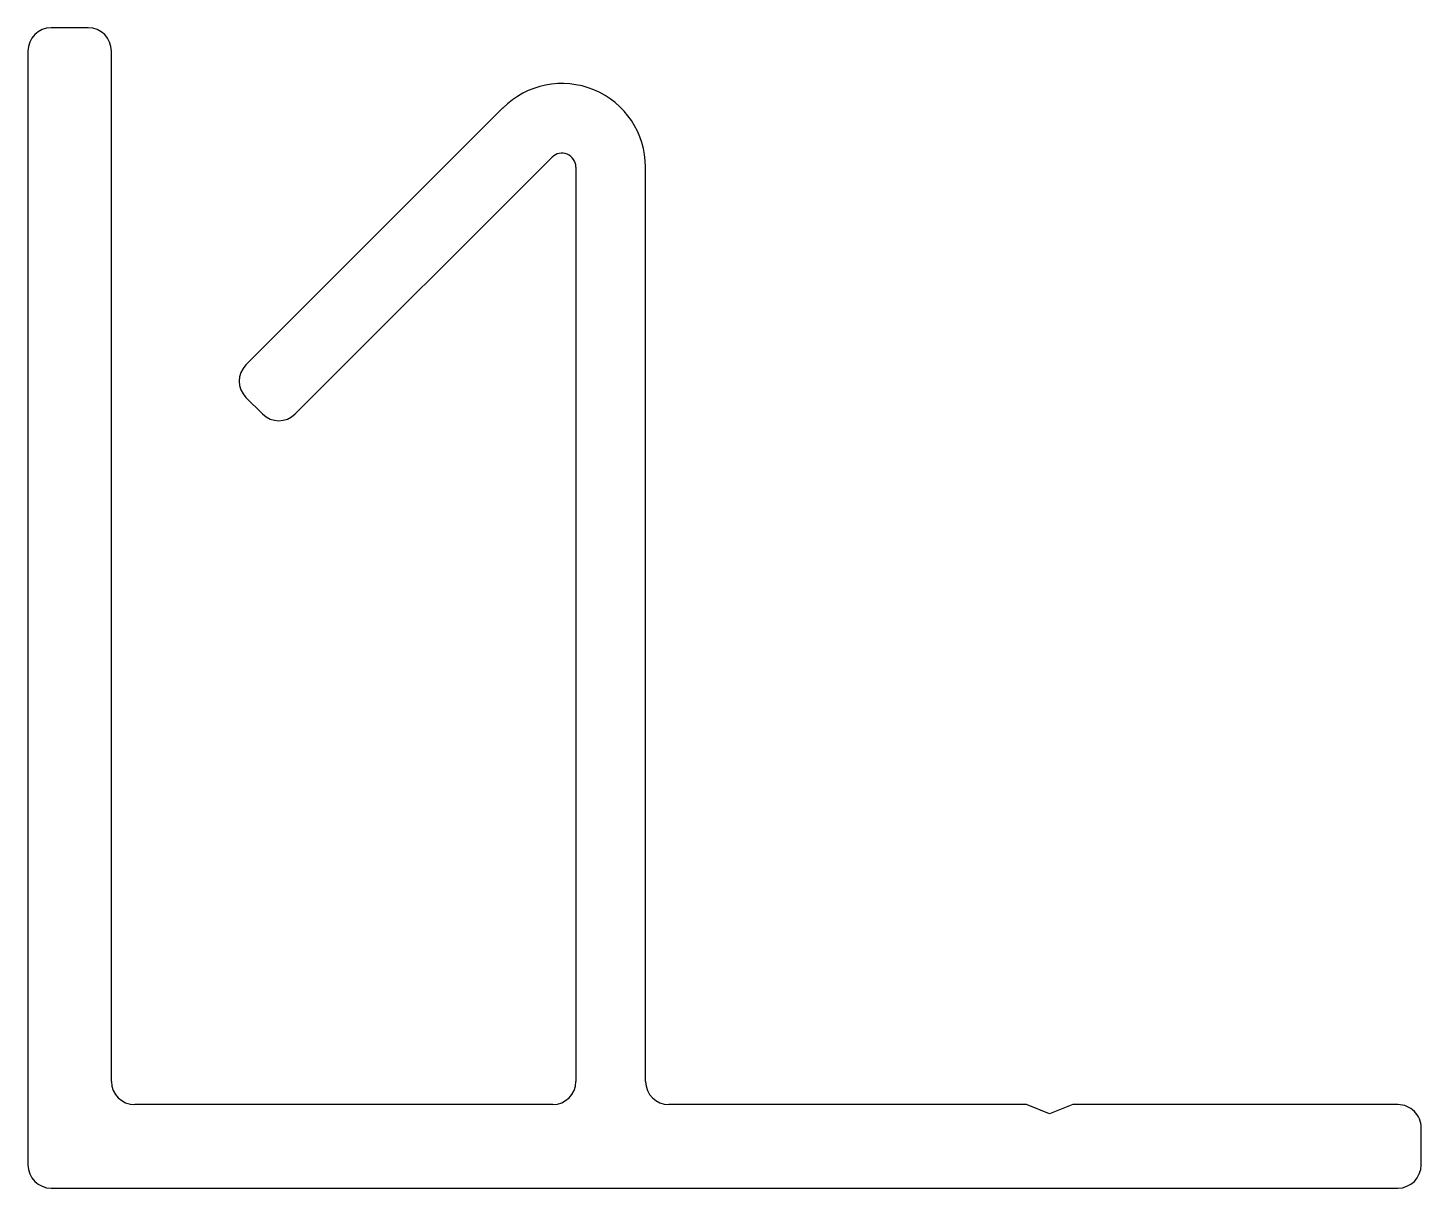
# Model space of a CAD drawing. Extents: x 2649.8 to 2679.8, y 1965.6 to 1990.6.
import ezdxf

# ---------------------------------------------------------------- set-up
doc = ezdxf.new("R2010")
doc.units = 0
doc.linetypes.add('STRICHPUNKT', pattern=[25.4, 12.7, -6.35, 0, -6.35])
doc.layers.add('ACHSEN', color=3, linetype='STRICHPUNKT')

msp = doc.modelspace()

# ---------------------------------------------------------------- linework, layer by layer
at = {"layer": 'ACHSEN', "color": 0, "linetype": 'BYBLOCK'}
for p, q in [((2651.057, 1990.627), (2650.257, 1990.627)), ((2649.757, 1990.127), (2649.757, 1966.127)), ((2651.557, 1967.927), (2651.557, 1990.127)), ((2659.984, 1988.9), (2654.453, 1983.369)), ((2655.514, 1982.308), (2661.045, 1987.839)), ((2661.557, 1987.627), (2661.557, 1967.927)), ((2663.057, 1967.927), (2663.057, 1987.627)), ((2654.453, 1982.662), (2654.807, 1982.308)), ((2661.057, 1967.427), (2652.057, 1967.427)), ((2671.257, 1967.427), (2663.557, 1967.427)), ((2671.757, 1967.227), (2671.257, 1967.427)), ((2672.257, 1967.427), (2671.757, 1967.227)), ((2679.257, 1967.427), (2672.257, 1967.427)), ((2679.757, 1966.127), (2679.757, 1966.927)), ((2650.257, 1965.627), (2679.257, 1965.627))]:
    msp.add_line(p, q, dxfattribs=at)
for centre, radius, start, end in [((2650.257, 1990.127), 0.5, 90, 180), ((2651.057, 1990.127), 0.5, 0, 90), ((2661.257, 1987.627), 1.8, 0, 135), ((2661.257, 1987.627), 0.3, 360, 135), ((2654.807, 1983.015), 0.5, 135, 225), ((2655.16, 1982.662), 0.5, 225, 315), ((2652.057, 1967.927), 0.5, 180, 270), ((2661.057, 1967.927), 0.5, 270, 0), ((2663.557, 1967.927), 0.5, 180, 270), ((2679.257, 1966.927), 0.5, 359.9997, 90), ((2650.257, 1966.127), 0.5, 180, 270), ((2679.257, 1966.127), 0.5, 270, 359.9997)]:
    msp.add_arc(centre, radius, start, end, dxfattribs=at)

doc.saveas('drawing.dxf')
